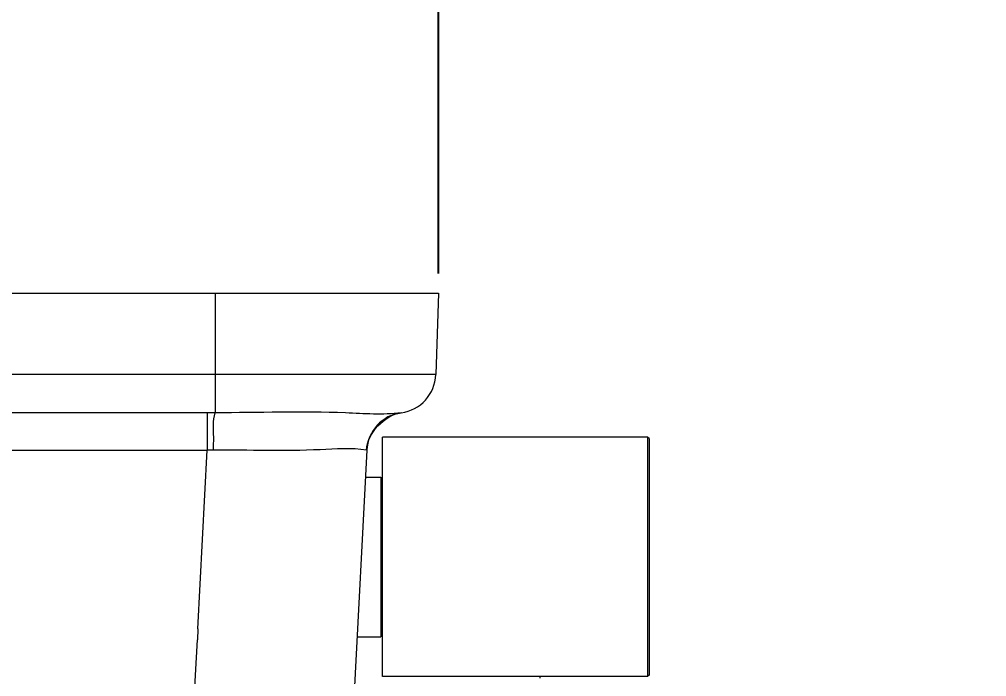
# Model space of a CAD drawing. Header units: millimetres. Extents: x 6110 to 6704, y -2661 to -1821.
# Drawn here: x 6321.78 to 6352.08, y -1962.27 to -1941.69 of the extents above; entities that cross this region are included whole.
import ezdxf

# ---------------------------------------------------------------- set-up
doc = ezdxf.new("R2010")
doc.units = ezdxf.units.MM
doc.header["$LTSCALE"] = 0.1
doc.linetypes.add('HIDDEN2', pattern=[4.7625, 3.175, -1.5875])
doc.layers.add('1', color=4, linetype='HIDDEN2', lineweight=13)
doc.layers.add('DIM', color=3, linetype='Continuous', lineweight=9)
doc.styles.get("Standard").update_dxf_attribs({"font": 'arial.ttf'})
doc.dimstyles.new('ISO-25', dxfattribs={"dimtxt": 2.5, "dimasz": 2.5, "dimexe": 1.25, "dimexo": 0.625, "dimtad": 1, "dimlfac": 5, "dimtxsty": 'Standard', "dimcen": 2.5, "dimadec": 0, "dimazin": 0, "dimtfac": 1, "dimtmove": 0, "dimatfit": 3, "dimfxl": 1, "dimarcsym": 0})

# ---------------------------------------------------------------- blocks, each defined once
blk = doc.blocks.new('*D88')
at = {"layer": 'Defpoints', "color": 0, "transparency": 16777216}
for p in [(6334.915, -1920.655), (6231.272, -1950.268), (6334.915, -1950.268)]:
    blk.add_point(p, dxfattribs=at)
at = {"layer": 'DIM', "color": 0, "lineweight": -2, "transparency": 16777216}
for p, q in [((6231.272, -1949.643), (6231.272, -1919.405)), ((6334.915, -1949.643), (6334.915, -1919.405)), ((6236.272, -1920.655), (6329.915, -1920.655))]:
    blk.add_line(p, q, dxfattribs=at)
at = {"layer": 'DIM', "color": 0, "transparency": 16777216}
for points in [[(6236.272, -1919.821), (6236.272, -1921.488), (6231.272, -1920.655)], [(6329.915, -1919.821), (6329.915, -1921.488), (6334.915, -1920.655)]]:
    blk.add_solid(points, dxfattribs=at)
at = {"layer": 'DIM', "color": 0, "transparency": 16777216, "insert": (6283.093, -1917.025), "char_height": 5, "attachment_point": 5, "bg_fill": 3, "box_fill_scale": 1.1, "bg_fill_color": 256, "bg_fill_true_color": 13158600, "bg_fill_transparency": 0}
blk.add_mtext('414,6', dxfattribs=at)

msp = doc.modelspace()

# ---------------------------------------------------------------- hatches: boundary and pattern name
at = {"layer": 'DIM'}
h = msp.add_hatch(dxfattribs=at)
h.set_pattern_fill('ANSI31', color=2)
edge = h.paths.add_edge_path()
edge.add_line((6619.617, -2595.98), (6619.617, -1962.206))
edge.add_line((6634.617, -1966.11), (6619.617, -1966.11))
edge.add_line((6634.617, -2610.98), (6634.617, -1966.11))
edge.add_line((6634.617, -2610.98), (6184.457, -2610.98))
edge.add_line((6619.617, -2595.98), (6184.457, -2595.98))
edge.add_line((6184.457, -2610.98), (6184.457, -2595.98))

# ---------------------------------------------------------------- linework, layer by layer
at = {"layer": '1', "color": 7, "linetype": 'Continuous'}
for p, q in [((6231.272, -1950.268), (6334.915, -1950.268)), ((6327.911, -1950.268), (6327.911, -1954.008)), ((6334.914, -1950.268), (6334.826, -1952.812)), ((6334.826, -1952.812), (6316.671, -1952.812)), ((6327.666, -1954.008), (6316.67, -1954.008)), ((6327.666, -1954.008), (6327.666, -1955.182)), ((6327.911, -1954.008), (6327.666, -1954.008)), ((6333.157, -1962.271), (6333.157, -1954.769)), ((6341.46, -1954.769), (6333.157, -1954.769)), ((6341.46, -1954.769), (6341.46, -1962.271)), ((6341.51, -1954.819), (6341.46, -1954.769)), ((6341.51, -1954.819), (6341.51, -1962.221)), ((6316.67, -1955.182), (6327.666, -1955.182)), ((6327.373, -1960.776), (6327.666, -1955.182)), ((6327.862, -1955.18), (6327.666, -1955.182)), ((6332.661, -1955.182), (6331.471, -1977.889)), ((6332.617, -1956.02), (6333.107, -1956.02)), ((6333.107, -1956.02), (6333.107, -1961.021)), ((6333.157, -1956.507), (6333.107, -1956.507)), ((6333.157, -1960.533), (6333.107, -1960.533)), ((6327.373, -1960.778), (6327.373, -1960.79)), ((6326.924, -1969.339), (6327.355, -1961.118)), ((6332.355, -1961.021), (6333.107, -1961.021)), ((6341.46, -1962.271), (6333.157, -1962.271)), ((6341.51, -1962.221), (6341.46, -1962.271))]:
    msp.add_line(p, q, dxfattribs=at)
for points in [[(6332.661, -1955.182), (6332.661, -1955.181), (6332.659, -1955.18), (6332.657, -1955.18)], [(6327.373, -1960.79), (6327.371, -1960.891), (6327.365, -1961.004), (6327.355, -1961.116)]]:
    msp.add_lwpolyline(points, dxfattribs=at)
for centre, radius, start, end in [((6333.576, -1952.769), 1.25, 277.5532, 358), ((6333.91, -1955.247), 1.25, 97.6611, 177), ((6331.388, -1963.114), 6.758, 6.717, 7.1777)]:
    msp.add_arc(centre, radius, start, end, dxfattribs=at)
for points, knots in [([(6327.862, -1955.18), (6327.863, -1955.044), (6327.88, -1954.656), (6327.837, -1954.252), (6327.911, -1954.008)], [0, 0, 0, 0, 0.347288, 1, 1, 1, 1]), ([(6333.74, -1954.008), (6333.165, -1954.084), (6331.211, -1953.932), (6329.273, -1954.012), (6327.911, -1954.008)], [0, 0, 0, 0, 0.298934, 1, 1, 1, 1]), ([(6332.657, -1955.179), (6332.177, -1955.105), (6330.566, -1955.234), (6328.974, -1955.173), (6327.862, -1955.179)], [0, 0, 0, 0, 0.304248, 1, 1, 1, 1])]:
    msp.add_open_spline(points, degree=3, knots=knots, dxfattribs=at)
msp.add_open_spline([(6332.657, -1955.18), (6332.686, -1954.649), (6333.212, -1954.079), (6333.738, -1954.008)], degree=3, dxfattribs=at)

# ---------------------------------------------------------------- next in the draw order: dimensions: what is measured, and where the dimension line sits
at = {"layer": 'DIM'}
dim = msp.add_linear_dim(base=(6334.915, -1920.655), p1=(6231.272, -1950.268), p2=(6334.915, -1950.268), dimstyle='ISO-25', override={"dimtxt": 5, "dimasz": 5, "dimdec": 1, "dimlfac": 4, "dimadec": 1, "dimtdec": 1, "dimfxl": 1.25, "dimtfill": 1}, dxfattribs=at)
dim.commit()
dim.dimension.update_dxf_attribs({"geometry": '*D88', "text_midpoint": (6283.093, -1917.025)})

doc.saveas('drawing.dxf')
